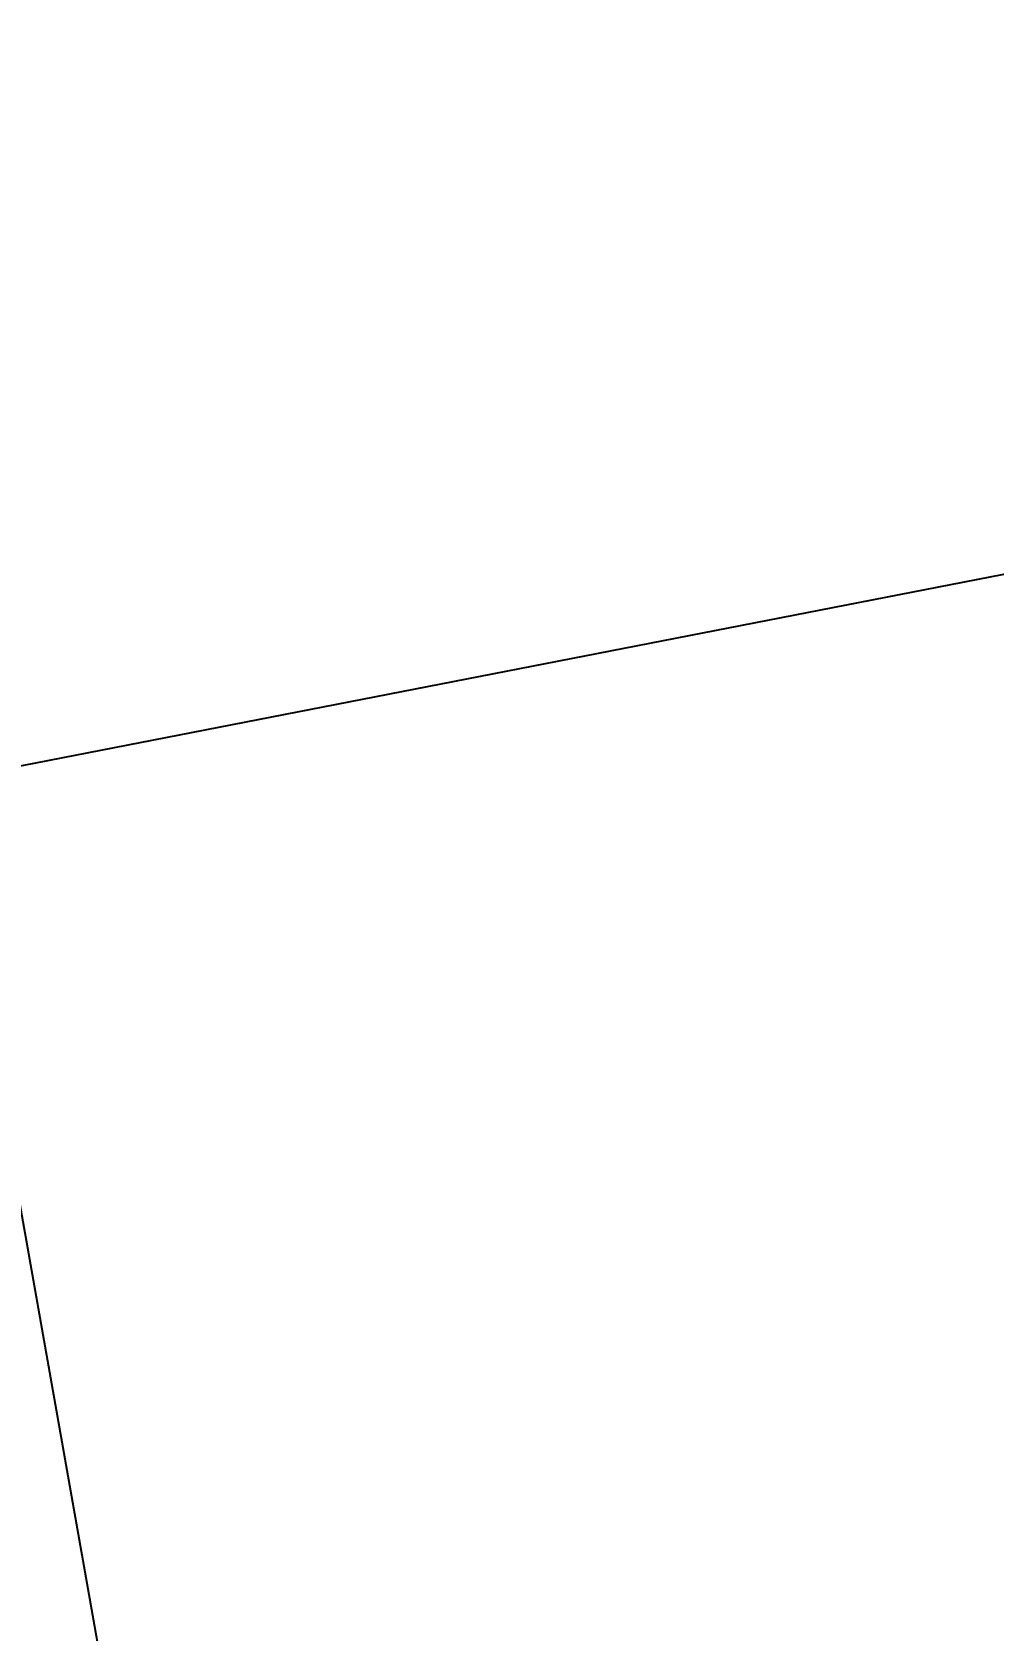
# Model space of a CAD drawing. Header units: millimetres. Extents: x -65527 to 8894748, y -37603 to 223697.
# Drawn here: x -31353.4 to -31339.54, y 101068.31 to 101091.38 of the extents above; entities that cross this region are included whole.
import ezdxf
from ezdxf import colors
from ezdxf.entities.mleader import LeaderData, LeaderLine
from ezdxf.math import Vec2, Vec3

# ---------------------------------------------------------------- set-up
doc = ezdxf.new("R2010")
doc.units = ezdxf.units.MM
doc.header["$LTSCALE"] = 10
doc.layers.add('Архитектура', color=251, linetype='Continuous')
doc.styles.add('ISOCPEUR', font='isocpeur.ttf', dxfattribs={"width": 0.7})

# ---------------------------------------------------------------- blocks, each defined once
blk = doc.blocks.new('_DOTSMALL')
at = {"color": 0, "linetype": 'ByBlock', "const_width": 0.5}
blk.add_lwpolyline([(-0.0625, 0, 1), (0.0625, 0, 1)], format="xyb", close=True, dxfattribs=at)

msp = doc.modelspace()

# ---------------------------------------------------------------- linework, layer by layer
at = {"layer": 'Архитектура', "lineweight": 25, "transparency": 33554684}
msp.add_line((-29312.754, 101478.87), (-31367.468, 101078.07), dxfattribs=at)
msp.add_line((-29312.754, 101478.87), (-31367.468, 101078.07), dxfattribs=at)
msp.add_line((-29312.754, 101478.87), (-31367.468, 101078.07), dxfattribs=at)
msp.add_line((-29312.754, 101478.87), (-31367.468, 101078.07), dxfattribs=at)
msp.add_line((-29312.754, 101478.87), (-31367.468, 101078.07), dxfattribs=at)
msp.add_line((-29312.754, 101478.87), (-31367.468, 101078.07), dxfattribs=at)
msp.add_line((-29312.754, 101478.87), (-31367.468, 101078.07), dxfattribs=at)
msp.add_line((-29312.754, 101478.87), (-31367.468, 101078.07), dxfattribs=at)
msp.add_line((-29312.754, 101478.87), (-31367.468, 101078.07), dxfattribs=at)
msp.add_line((-29312.754, 101478.87), (-31367.468, 101078.07), dxfattribs=at)
msp.add_line((-29312.754, 101478.87), (-31367.468, 101078.07), dxfattribs=at)
msp.add_line((-29312.754, 101478.87), (-31367.468, 101078.07), dxfattribs=at)
msp.add_line((-29312.754, 101478.87), (-31367.468, 101078.07), dxfattribs=at)
msp.add_line((-29312.754, 101478.87), (-31367.468, 101078.07), dxfattribs=at)
msp.add_line((-29312.754, 101478.87), (-31367.468, 101078.07), dxfattribs=at)
msp.add_line((-29312.754, 101478.87), (-31367.468, 101078.07), dxfattribs=at)
msp.add_line((-29312.754, 101478.87), (-31367.468, 101078.07), dxfattribs=at)
msp.add_line((-29312.754, 101478.87), (-31367.468, 101078.07), dxfattribs=at)
msp.add_line((-29312.754, 101478.87), (-31367.468, 101078.07), dxfattribs=at)
msp.add_line((-29312.754, 101478.87), (-31367.468, 101078.07), dxfattribs=at)
msp.add_line((-29312.754, 101478.87), (-31367.468, 101078.07), dxfattribs=at)
msp.add_line((-29312.754, 101478.87), (-31367.468, 101078.07), dxfattribs=at)
msp.add_line((-29312.754, 101478.87), (-31367.468, 101078.07), dxfattribs=at)
msp.add_line((-29312.754, 101478.87), (-31367.468, 101078.07), dxfattribs=at)
msp.add_line((-29312.754, 101478.87), (-31367.468, 101078.07), dxfattribs=at)
msp.add_line((-29312.754, 101478.87), (-31367.468, 101078.07), dxfattribs=at)
msp.add_line((-29312.754, 101478.87), (-31367.468, 101078.07), dxfattribs=at)
msp.add_line((-29312.754, 101478.87), (-31367.468, 101078.07), dxfattribs=at)
msp.add_line((-29312.754, 101478.87), (-31367.468, 101078.07), dxfattribs=at)
msp.add_line((-29312.754, 101478.87), (-31367.468, 101078.07), dxfattribs=at)
msp.add_line((-29312.754, 101478.87), (-31367.468, 101078.07), dxfattribs=at)
msp.add_line((-29312.754, 101478.87), (-31367.468, 101078.07), dxfattribs=at)
msp.add_line((-29312.754, 101478.87), (-31367.468, 101078.07), dxfattribs=at)
msp.add_line((-29312.754, 101478.87), (-31367.468, 101078.07), dxfattribs=at)
msp.add_line((-29312.754, 101478.87), (-31367.468, 101078.07), dxfattribs=at)
msp.add_line((-29312.754, 101478.87), (-31367.468, 101078.07), dxfattribs=at)
msp.add_line((-29312.754, 101478.87), (-31367.468, 101078.07), dxfattribs=at)
msp.add_line((-29312.754, 101478.87), (-31367.468, 101078.07), dxfattribs=at)
msp.add_line((-29312.754, 101478.87), (-31367.468, 101078.07), dxfattribs=at)
msp.add_line((-29312.754, 101478.87), (-31367.468, 101078.07), dxfattribs=at)
msp.add_line((-29312.754, 101478.87), (-31367.468, 101078.07), dxfattribs=at)
msp.add_line((-29312.754, 101478.87), (-31367.468, 101078.07), dxfattribs=at)
msp.add_line((-29312.754, 101478.87), (-31367.468, 101078.07), dxfattribs=at)
msp.add_line((-29312.754, 101478.87), (-31367.468, 101078.07), dxfattribs=at)
msp.add_line((-29312.754, 101478.87), (-31367.468, 101078.07), dxfattribs=at)
msp.add_line((-29312.754, 101478.87), (-31367.468, 101078.07), dxfattribs=at)
msp.add_line((-29312.754, 101478.87), (-31367.468, 101078.07), dxfattribs=at)
msp.add_line((-29312.754, 101478.87), (-31367.468, 101078.07), dxfattribs=at)
msp.add_line((-29312.754, 101478.87), (-31367.468, 101078.07), dxfattribs=at)
msp.add_line((-29312.754, 101478.87), (-31367.468, 101078.07), dxfattribs=at)
msp.add_line((-29312.754, 101478.87), (-31367.468, 101078.07), dxfattribs=at)
msp.add_line((-29312.754, 101478.87), (-31367.468, 101078.07), dxfattribs=at)
msp.add_line((-29312.754, 101478.87), (-31367.468, 101078.07), dxfattribs=at)
msp.add_line((-29312.754, 101478.87), (-31367.468, 101078.07), dxfattribs=at)
msp.add_line((-29312.754, 101478.87), (-31367.468, 101078.07), dxfattribs=at)
msp.add_line((-29312.754, 101478.87), (-31367.468, 101078.07), dxfattribs=at)
msp.add_line((-29312.754, 101478.87), (-31367.468, 101078.07), dxfattribs=at)
msp.add_line((-29312.754, 101478.87), (-31367.468, 101078.07), dxfattribs=at)
msp.add_line((-29312.754, 101478.87), (-31367.468, 101078.07), dxfattribs=at)
msp.add_line((-29312.754, 101478.87), (-31367.468, 101078.07), dxfattribs=at)
msp.add_line((-29312.754, 101478.87), (-31367.468, 101078.07), dxfattribs=at)
msp.add_line((-29312.754, 101478.87), (-31367.468, 101078.07), dxfattribs=at)
msp.add_line((-29312.754, 101478.87), (-31367.468, 101078.07), dxfattribs=at)
msp.add_line((-29312.754, 101478.87), (-31367.468, 101078.07), dxfattribs=at)
msp.add_line((-29312.754, 101478.87), (-31367.468, 101078.07), dxfattribs=at)
msp.add_line((-29312.754, 101478.87), (-31367.468, 101078.07), dxfattribs=at)
msp.add_line((-29312.754, 101478.87), (-31367.468, 101078.07), dxfattribs=at)
msp.add_line((-29312.754, 101478.87), (-31367.468, 101078.07), dxfattribs=at)
msp.add_line((-29312.754, 101478.87), (-31367.468, 101078.07), dxfattribs=at)
msp.add_line((-29312.754, 101478.87), (-31367.468, 101078.07), dxfattribs=at)
msp.add_line((-29312.754, 101478.87), (-31367.468, 101078.07), dxfattribs=at)
msp.add_line((-29312.754, 101478.87), (-31367.468, 101078.07), dxfattribs=at)
msp.add_line((-29312.754, 101478.87), (-31367.468, 101078.07), dxfattribs=at)
msp.add_line((-29312.754, 101478.87), (-31367.468, 101078.07), dxfattribs=at)
msp.add_line((-29312.754, 101478.87), (-31367.468, 101078.07), dxfattribs=at)
msp.add_line((-29312.754, 101478.87), (-31367.468, 101078.07), dxfattribs=at)
msp.add_line((-29312.754, 101478.87), (-31367.468, 101078.07), dxfattribs=at)
msp.add_line((-29312.754, 101478.87), (-31367.468, 101078.07), dxfattribs=at)
msp.add_line((-29312.754, 101478.87), (-31367.468, 101078.07), dxfattribs=at)
msp.add_line((-29312.754, 101478.87), (-31367.468, 101078.07), dxfattribs=at)
msp.add_line((-29312.754, 101478.87), (-31367.468, 101078.07), dxfattribs=at)
msp.add_line((-29312.754, 101478.87), (-31367.468, 101078.07), dxfattribs=at)
msp.add_line((-29312.754, 101478.87), (-31367.468, 101078.07), dxfattribs=at)
msp.add_line((-29312.754, 101478.87), (-31367.468, 101078.07), dxfattribs=at)
msp.add_line((-29312.754, 101478.87), (-31367.468, 101078.07), dxfattribs=at)
msp.add_line((-29312.754, 101478.87), (-31367.468, 101078.07), dxfattribs=at)
msp.add_line((-29312.754, 101478.87), (-31367.468, 101078.07), dxfattribs=at)
msp.add_line((-29312.754, 101478.87), (-31367.468, 101078.07), dxfattribs=at)
msp.add_line((-29312.754, 101478.87), (-31367.468, 101078.07), dxfattribs=at)
msp.add_line((-29312.754, 101478.87), (-31367.468, 101078.07), dxfattribs=at)
msp.add_line((-29312.754, 101478.87), (-31367.468, 101078.07), dxfattribs=at)
msp.add_line((-29312.754, 101478.87), (-31367.468, 101078.07), dxfattribs=at)
msp.add_line((-29312.754, 101478.87), (-31367.468, 101078.07), dxfattribs=at)
msp.add_line((-29312.754, 101478.87), (-31367.468, 101078.07), dxfattribs=at)
msp.add_line((-29312.754, 101478.87), (-31367.468, 101078.07), dxfattribs=at)
msp.add_line((-29312.754, 101478.87), (-31367.468, 101078.07), dxfattribs=at)
msp.add_line((-29312.754, 101478.87), (-31367.468, 101078.07), dxfattribs=at)
msp.add_line((-29312.754, 101478.87), (-31367.468, 101078.07), dxfattribs=at)
msp.add_line((-29312.754, 101478.87), (-31367.468, 101078.07), dxfattribs=at)
msp.add_line((-29312.754, 101478.87), (-31367.468, 101078.07), dxfattribs=at)
msp.add_line((-29312.754, 101478.87), (-31367.468, 101078.07), dxfattribs=at)
msp.add_line((-29312.754, 101478.87), (-31367.468, 101078.07), dxfattribs=at)
msp.add_line((-29312.754, 101478.87), (-31367.468, 101078.07), dxfattribs=at)
msp.add_line((-29312.754, 101478.87), (-31367.468, 101078.07), dxfattribs=at)
msp.add_line((-29312.754, 101478.87), (-31367.468, 101078.07), dxfattribs=at)
msp.add_line((-29312.754, 101478.87), (-31367.468, 101078.07), dxfattribs=at)
msp.add_line((-29312.754, 101478.87), (-31367.468, 101078.07), dxfattribs=at)
msp.add_line((-29312.754, 101478.87), (-31367.468, 101078.07), dxfattribs=at)
msp.add_line((-29312.754, 101478.87), (-31367.468, 101078.07), dxfattribs=at)
msp.add_line((-29312.754, 101478.87), (-31367.468, 101078.07), dxfattribs=at)
msp.add_line((-29312.754, 101478.87), (-31367.468, 101078.07), dxfattribs=at)
msp.add_line((-29312.754, 101478.87), (-31367.468, 101078.07), dxfattribs=at)
msp.add_line((-29312.754, 101478.87), (-31367.468, 101078.07), dxfattribs=at)
msp.add_line((-29312.754, 101478.87), (-31367.468, 101078.07), dxfattribs=at)
msp.add_line((-29312.754, 101478.87), (-31367.468, 101078.07), dxfattribs=at)
msp.add_line((-29312.754, 101478.87), (-31367.468, 101078.07), dxfattribs=at)
msp.add_line((-29312.754, 101478.87), (-31367.468, 101078.07), dxfattribs=at)
msp.add_line((-29312.754, 101478.87), (-31367.468, 101078.07), dxfattribs=at)
msp.add_line((-29312.754, 101478.87), (-31367.468, 101078.07), dxfattribs=at)
msp.add_line((-29312.754, 101478.87), (-31367.468, 101078.07), dxfattribs=at)
msp.add_line((-29312.754, 101478.87), (-31367.468, 101078.07), dxfattribs=at)
msp.add_line((-29312.754, 101478.87), (-31367.468, 101078.07), dxfattribs=at)
msp.add_line((-29312.754, 101478.87), (-31367.468, 101078.07), dxfattribs=at)
msp.add_line((-29312.754, 101478.87), (-31367.468, 101078.07), dxfattribs=at)
msp.add_line((-29312.754, 101478.87), (-31367.468, 101078.07), dxfattribs=at)
msp.add_line((-29312.754, 101478.87), (-31367.468, 101078.07), dxfattribs=at)
msp.add_line((-29312.754, 101478.87), (-31367.468, 101078.07), dxfattribs=at)
msp.add_line((-29312.754, 101478.87), (-31367.468, 101078.07), dxfattribs=at)
msp.add_line((-29312.754, 101478.87), (-31367.468, 101078.07), dxfattribs=at)
msp.add_line((-29312.754, 101478.87), (-31367.468, 101078.07), dxfattribs=at)
msp.add_line((-29312.754, 101478.87), (-31367.468, 101078.07), dxfattribs=at)
msp.add_line((-29312.754, 101478.87), (-31367.468, 101078.07), dxfattribs=at)
msp.add_line((-29312.754, 101478.87), (-31367.468, 101078.07), dxfattribs=at)
msp.add_line((-29312.754, 101478.87), (-31367.468, 101078.07), dxfattribs=at)
msp.add_line((-29312.754, 101478.87), (-31367.468, 101078.07), dxfattribs=at)
msp.add_line((-29312.754, 101478.87), (-31367.468, 101078.07), dxfattribs=at)
msp.add_line((-29312.754, 101478.87), (-31367.468, 101078.07), dxfattribs=at)
msp.add_line((-29312.754, 101478.87), (-31367.468, 101078.07), dxfattribs=at)
msp.add_line((-29312.754, 101478.87), (-31367.468, 101078.07), dxfattribs=at)
msp.add_line((-29312.754, 101478.87), (-31367.468, 101078.07), dxfattribs=at)
msp.add_line((-29312.754, 101478.87), (-31367.468, 101078.07), dxfattribs=at)
msp.add_line((-29312.754, 101478.87), (-31367.468, 101078.07), dxfattribs=at)
msp.add_line((-29312.754, 101478.87), (-31367.468, 101078.07), dxfattribs=at)
msp.add_line((-29312.754, 101478.87), (-31367.468, 101078.07), dxfattribs=at)
msp.add_line((-29312.754, 101478.87), (-31367.468, 101078.07), dxfattribs=at)
msp.add_line((-29312.754, 101478.87), (-31367.468, 101078.07), dxfattribs=at)
msp.add_line((-29312.754, 101478.87), (-31367.468, 101078.07), dxfattribs=at)
msp.add_line((-29312.754, 101478.87), (-31367.468, 101078.07), dxfattribs=at)
msp.add_line((-29312.754, 101478.87), (-31367.468, 101078.07), dxfattribs=at)
msp.add_line((-29312.754, 101478.87), (-31367.468, 101078.07), dxfattribs=at)
msp.add_line((-29312.754, 101478.87), (-31367.468, 101078.07), dxfattribs=at)
msp.add_line((-29312.754, 101478.87), (-31367.468, 101078.07), dxfattribs=at)
msp.add_line((-29312.754, 101478.87), (-31367.468, 101078.07), dxfattribs=at)
msp.add_line((-29312.754, 101478.87), (-31367.468, 101078.07), dxfattribs=at)
msp.add_line((-29312.754, 101478.87), (-31367.468, 101078.07), dxfattribs=at)
msp.add_line((-29312.754, 101478.87), (-31367.468, 101078.07), dxfattribs=at)
msp.add_line((-29312.754, 101478.87), (-31367.468, 101078.07), dxfattribs=at)
msp.add_line((-29312.754, 101478.87), (-31367.468, 101078.07), dxfattribs=at)
msp.add_line((-29312.754, 101478.87), (-31367.468, 101078.07), dxfattribs=at)
msp.add_line((-29312.754, 101478.87), (-31367.468, 101078.07), dxfattribs=at)
msp.add_line((-29312.754, 101478.87), (-31367.468, 101078.07), dxfattribs=at)
msp.add_line((-29312.754, 101478.87), (-31367.468, 101078.07), dxfattribs=at)
msp.add_line((-29312.754, 101478.87), (-31367.468, 101078.07), dxfattribs=at)
msp.add_line((-29312.754, 101478.87), (-31367.468, 101078.07), dxfattribs=at)
msp.add_line((-29312.754, 101478.87), (-31367.468, 101078.07), dxfattribs=at)
msp.add_line((-29312.754, 101478.87), (-31367.468, 101078.07), dxfattribs=at)
msp.add_line((-29312.754, 101478.87), (-31367.468, 101078.07), dxfattribs=at)
msp.add_line((-29312.754, 101478.87), (-31367.468, 101078.07), dxfattribs=at)
msp.add_line((-29312.754, 101478.87), (-31367.468, 101078.07), dxfattribs=at)
msp.add_line((-29312.754, 101478.87), (-31367.468, 101078.07), dxfattribs=at)
msp.add_line((-29312.754, 101478.87), (-31367.468, 101078.07), dxfattribs=at)
msp.add_lwpolyline([(-31351.601, 101063.3), (-31353.963, 101076.625), (-31354.726, 101076.738), (-31355.854, 101073.318), (-31355.585, 101072.499), (-31354.291, 101071.49), (-31353.334, 101066.088)], dxfattribs=at)
msp.add_lwpolyline([(-31351.601, 101063.3), (-31353.963, 101076.625), (-31354.726, 101076.738), (-31355.854, 101073.318), (-31355.585, 101072.499), (-31354.291, 101071.49), (-31353.334, 101066.088)], dxfattribs=at)
msp.add_lwpolyline([(-31351.601, 101063.3), (-31353.963, 101076.625), (-31354.726, 101076.738), (-31355.854, 101073.318), (-31355.585, 101072.499), (-31354.291, 101071.49), (-31353.334, 101066.088)], dxfattribs=at)
msp.add_lwpolyline([(-31351.601, 101063.3), (-31353.963, 101076.625), (-31354.726, 101076.738), (-31355.854, 101073.318), (-31355.585, 101072.499), (-31354.291, 101071.49), (-31353.334, 101066.088)], dxfattribs=at)
msp.add_lwpolyline([(-31351.601, 101063.3), (-31353.963, 101076.625), (-31354.726, 101076.738), (-31355.854, 101073.318), (-31355.585, 101072.499), (-31354.291, 101071.49), (-31353.334, 101066.088)], dxfattribs=at)
msp.add_lwpolyline([(-31351.601, 101063.3), (-31353.963, 101076.625), (-31354.726, 101076.738), (-31355.854, 101073.318), (-31355.585, 101072.499), (-31354.291, 101071.49), (-31353.334, 101066.088)], dxfattribs=at)
msp.add_lwpolyline([(-31351.601, 101063.3), (-31353.963, 101076.625), (-31354.726, 101076.738), (-31355.854, 101073.318), (-31355.585, 101072.499), (-31354.291, 101071.49), (-31353.334, 101066.088)], dxfattribs=at)
msp.add_lwpolyline([(-31351.601, 101063.3), (-31353.963, 101076.625), (-31354.726, 101076.738), (-31355.854, 101073.318), (-31355.585, 101072.499), (-31354.291, 101071.49), (-31353.334, 101066.088)], dxfattribs=at)
msp.add_lwpolyline([(-31351.601, 101063.3), (-31353.963, 101076.625), (-31354.726, 101076.738), (-31355.854, 101073.318), (-31355.585, 101072.499), (-31354.291, 101071.49), (-31353.334, 101066.088)], dxfattribs=at)
msp.add_lwpolyline([(-31351.601, 101063.3), (-31353.963, 101076.625), (-31354.726, 101076.738), (-31355.854, 101073.318), (-31355.585, 101072.499), (-31354.291, 101071.49), (-31353.334, 101066.088)], dxfattribs=at)
msp.add_lwpolyline([(-31351.601, 101063.3), (-31353.963, 101076.625), (-31354.726, 101076.738), (-31355.854, 101073.318), (-31355.585, 101072.499), (-31354.291, 101071.49), (-31353.334, 101066.088)], dxfattribs=at)
msp.add_lwpolyline([(-31351.601, 101063.3), (-31353.963, 101076.625), (-31354.726, 101076.738), (-31355.854, 101073.318), (-31355.585, 101072.499), (-31354.291, 101071.49), (-31353.334, 101066.088)], dxfattribs=at)
msp.add_lwpolyline([(-31351.601, 101063.3), (-31353.963, 101076.625), (-31354.726, 101076.738), (-31355.854, 101073.318), (-31355.585, 101072.499), (-31354.291, 101071.49), (-31353.334, 101066.088)], dxfattribs=at)
msp.add_lwpolyline([(-31351.601, 101063.3), (-31353.963, 101076.625), (-31354.726, 101076.738), (-31355.854, 101073.318), (-31355.585, 101072.499), (-31354.291, 101071.49), (-31353.334, 101066.088)], dxfattribs=at)
msp.add_lwpolyline([(-31351.601, 101063.3), (-31353.963, 101076.625), (-31354.726, 101076.738), (-31355.854, 101073.318), (-31355.585, 101072.499), (-31354.291, 101071.49), (-31353.334, 101066.088)], dxfattribs=at)
msp.add_lwpolyline([(-31351.601, 101063.3), (-31353.963, 101076.625), (-31354.726, 101076.738), (-31355.854, 101073.318), (-31355.585, 101072.499), (-31354.291, 101071.49), (-31353.334, 101066.088)], dxfattribs=at)
msp.add_lwpolyline([(-31351.601, 101063.3), (-31353.963, 101076.625), (-31354.726, 101076.738), (-31355.854, 101073.318), (-31355.585, 101072.499), (-31354.291, 101071.49), (-31353.334, 101066.088)], dxfattribs=at)
msp.add_lwpolyline([(-31351.601, 101063.3), (-31353.963, 101076.625), (-31354.726, 101076.738), (-31355.854, 101073.318), (-31355.585, 101072.499), (-31354.291, 101071.49), (-31353.334, 101066.088)], dxfattribs=at)
msp.add_lwpolyline([(-31351.601, 101063.3), (-31353.963, 101076.625), (-31354.726, 101076.738), (-31355.854, 101073.318), (-31355.585, 101072.499), (-31354.291, 101071.49), (-31353.334, 101066.088)], dxfattribs=at)
msp.add_lwpolyline([(-31351.601, 101063.3), (-31353.963, 101076.625), (-31354.726, 101076.738), (-31355.854, 101073.318), (-31355.585, 101072.499), (-31354.291, 101071.49), (-31353.334, 101066.088)], dxfattribs=at)
msp.add_lwpolyline([(-31351.601, 101063.3), (-31353.963, 101076.625), (-31354.726, 101076.738), (-31355.854, 101073.318), (-31355.585, 101072.499), (-31354.291, 101071.49), (-31353.334, 101066.088)], dxfattribs=at)
msp.add_lwpolyline([(-31351.601, 101063.3), (-31353.963, 101076.625), (-31354.726, 101076.738), (-31355.854, 101073.318), (-31355.585, 101072.499), (-31354.291, 101071.49), (-31353.334, 101066.088)], dxfattribs=at)
msp.add_lwpolyline([(-31351.601, 101063.3), (-31353.963, 101076.625), (-31354.726, 101076.738), (-31355.854, 101073.318), (-31355.585, 101072.499), (-31354.291, 101071.49), (-31353.334, 101066.088)], dxfattribs=at)
msp.add_lwpolyline([(-31351.601, 101063.3), (-31353.963, 101076.625), (-31354.726, 101076.738), (-31355.854, 101073.318), (-31355.585, 101072.499), (-31354.291, 101071.49), (-31353.334, 101066.088)], dxfattribs=at)
msp.add_lwpolyline([(-31351.601, 101063.3), (-31353.963, 101076.625), (-31354.726, 101076.738), (-31355.854, 101073.318), (-31355.585, 101072.499), (-31354.291, 101071.49), (-31353.334, 101066.088)], dxfattribs=at)
msp.add_lwpolyline([(-31351.601, 101063.3), (-31353.963, 101076.625), (-31354.726, 101076.738), (-31355.854, 101073.318), (-31355.585, 101072.499), (-31354.291, 101071.49), (-31353.334, 101066.088)], dxfattribs=at)
msp.add_lwpolyline([(-31351.601, 101063.3), (-31353.963, 101076.625), (-31354.726, 101076.738), (-31355.854, 101073.318), (-31355.585, 101072.499), (-31354.291, 101071.49), (-31353.334, 101066.088)], dxfattribs=at)
msp.add_lwpolyline([(-31351.601, 101063.3), (-31353.963, 101076.625), (-31354.726, 101076.738), (-31355.854, 101073.318), (-31355.585, 101072.499), (-31354.291, 101071.49), (-31353.334, 101066.088)], dxfattribs=at)
msp.add_lwpolyline([(-31351.601, 101063.3), (-31353.963, 101076.625), (-31354.726, 101076.738), (-31355.854, 101073.318), (-31355.585, 101072.499), (-31354.291, 101071.49), (-31353.334, 101066.088)], dxfattribs=at)
msp.add_lwpolyline([(-31351.601, 101063.3), (-31353.963, 101076.625), (-31354.726, 101076.738), (-31355.854, 101073.318), (-31355.585, 101072.499), (-31354.291, 101071.49), (-31353.334, 101066.088)], dxfattribs=at)
msp.add_lwpolyline([(-31351.601, 101063.3), (-31353.963, 101076.625), (-31354.726, 101076.738), (-31355.854, 101073.318), (-31355.585, 101072.499), (-31354.291, 101071.49), (-31353.334, 101066.088)], dxfattribs=at)
msp.add_lwpolyline([(-31351.601, 101063.3), (-31353.963, 101076.625), (-31354.726, 101076.738), (-31355.854, 101073.318), (-31355.585, 101072.499), (-31354.291, 101071.49), (-31353.334, 101066.088)], dxfattribs=at)
msp.add_lwpolyline([(-31351.601, 101063.3), (-31353.963, 101076.625), (-31354.726, 101076.738), (-31355.854, 101073.318), (-31355.585, 101072.499), (-31354.291, 101071.49), (-31353.334, 101066.088)], dxfattribs=at)
msp.add_lwpolyline([(-31351.601, 101063.3), (-31353.963, 101076.625), (-31354.726, 101076.738), (-31355.854, 101073.318), (-31355.585, 101072.499), (-31354.291, 101071.49), (-31353.334, 101066.088)], dxfattribs=at)
msp.add_lwpolyline([(-31351.601, 101063.3), (-31353.963, 101076.625), (-31354.726, 101076.738), (-31355.854, 101073.318), (-31355.585, 101072.499), (-31354.291, 101071.49), (-31353.334, 101066.088)], dxfattribs=at)
msp.add_lwpolyline([(-31351.601, 101063.3), (-31353.963, 101076.625), (-31354.726, 101076.738), (-31355.854, 101073.318), (-31355.585, 101072.499), (-31354.291, 101071.49), (-31353.334, 101066.088)], dxfattribs=at)
msp.add_lwpolyline([(-31351.601, 101063.3), (-31353.963, 101076.625), (-31354.726, 101076.738), (-31355.854, 101073.318), (-31355.585, 101072.499), (-31354.291, 101071.49), (-31353.334, 101066.088)], dxfattribs=at)
msp.add_lwpolyline([(-31351.601, 101063.3), (-31353.963, 101076.625), (-31354.726, 101076.738), (-31355.854, 101073.318), (-31355.585, 101072.499), (-31354.291, 101071.49), (-31353.334, 101066.088)], dxfattribs=at)
msp.add_lwpolyline([(-31351.601, 101063.3), (-31353.963, 101076.625), (-31354.726, 101076.738), (-31355.854, 101073.318), (-31355.585, 101072.499), (-31354.291, 101071.49), (-31353.334, 101066.088)], dxfattribs=at)
msp.add_lwpolyline([(-31351.601, 101063.3), (-31353.963, 101076.625), (-31354.726, 101076.738), (-31355.854, 101073.318), (-31355.585, 101072.499), (-31354.291, 101071.49), (-31353.334, 101066.088)], dxfattribs=at)
msp.add_lwpolyline([(-31351.601, 101063.3), (-31353.963, 101076.625), (-31354.726, 101076.738), (-31355.854, 101073.318), (-31355.585, 101072.499), (-31354.291, 101071.49), (-31353.334, 101066.088)], dxfattribs=at)
msp.add_lwpolyline([(-31351.601, 101063.3), (-31353.963, 101076.625), (-31354.726, 101076.738), (-31355.854, 101073.318), (-31355.585, 101072.499), (-31354.291, 101071.49), (-31353.334, 101066.088)], dxfattribs=at)
msp.add_lwpolyline([(-31351.601, 101063.3), (-31353.963, 101076.625), (-31354.726, 101076.738), (-31355.854, 101073.318), (-31355.585, 101072.499), (-31354.291, 101071.49), (-31353.334, 101066.088)], dxfattribs=at)
msp.add_lwpolyline([(-31351.601, 101063.3), (-31353.963, 101076.625), (-31354.726, 101076.738), (-31355.854, 101073.318), (-31355.585, 101072.499), (-31354.291, 101071.49), (-31353.334, 101066.088)], dxfattribs=at)
msp.add_lwpolyline([(-31351.601, 101063.3), (-31353.963, 101076.625), (-31354.726, 101076.738), (-31355.854, 101073.318), (-31355.585, 101072.499), (-31354.291, 101071.49), (-31353.334, 101066.088)], dxfattribs=at)
msp.add_lwpolyline([(-31351.601, 101063.3), (-31353.963, 101076.625), (-31354.726, 101076.738), (-31355.854, 101073.318), (-31355.585, 101072.499), (-31354.291, 101071.49), (-31353.334, 101066.088)], dxfattribs=at)
msp.add_lwpolyline([(-31351.601, 101063.3), (-31353.963, 101076.625), (-31354.726, 101076.738), (-31355.854, 101073.318), (-31355.585, 101072.499), (-31354.291, 101071.49), (-31353.334, 101066.088)], dxfattribs=at)
msp.add_lwpolyline([(-31351.601, 101063.3), (-31353.963, 101076.625), (-31354.726, 101076.738), (-31355.854, 101073.318), (-31355.585, 101072.499), (-31354.291, 101071.49), (-31353.334, 101066.088)], dxfattribs=at)
msp.add_lwpolyline([(-31351.601, 101063.3), (-31353.963, 101076.625), (-31354.726, 101076.738), (-31355.854, 101073.318), (-31355.585, 101072.499), (-31354.291, 101071.49), (-31353.334, 101066.088)], dxfattribs=at)
msp.add_lwpolyline([(-31351.601, 101063.3), (-31353.963, 101076.625), (-31354.726, 101076.738), (-31355.854, 101073.318), (-31355.585, 101072.499), (-31354.291, 101071.49), (-31353.334, 101066.088)], dxfattribs=at)
msp.add_lwpolyline([(-31351.601, 101063.3), (-31353.963, 101076.625), (-31354.726, 101076.738), (-31355.854, 101073.318), (-31355.585, 101072.499), (-31354.291, 101071.49), (-31353.334, 101066.088)], dxfattribs=at)
msp.add_lwpolyline([(-31351.601, 101063.3), (-31353.963, 101076.625), (-31354.726, 101076.738), (-31355.854, 101073.318), (-31355.585, 101072.499), (-31354.291, 101071.49), (-31353.334, 101066.088)], dxfattribs=at)
msp.add_lwpolyline([(-31351.601, 101063.3), (-31353.963, 101076.625), (-31354.726, 101076.738), (-31355.854, 101073.318), (-31355.585, 101072.499), (-31354.291, 101071.49), (-31353.334, 101066.088)], dxfattribs=at)
msp.add_lwpolyline([(-31351.601, 101063.3), (-31353.963, 101076.625), (-31354.726, 101076.738), (-31355.854, 101073.318), (-31355.585, 101072.499), (-31354.291, 101071.49), (-31353.334, 101066.088)], dxfattribs=at)
msp.add_lwpolyline([(-31351.601, 101063.3), (-31353.963, 101076.625), (-31354.726, 101076.738), (-31355.854, 101073.318), (-31355.585, 101072.499), (-31354.291, 101071.49), (-31353.334, 101066.088)], dxfattribs=at)
msp.add_lwpolyline([(-31351.601, 101063.3), (-31353.963, 101076.625), (-31354.726, 101076.738), (-31355.854, 101073.318), (-31355.585, 101072.499), (-31354.291, 101071.49), (-31353.334, 101066.088)], dxfattribs=at)
msp.add_lwpolyline([(-31351.601, 101063.3), (-31353.963, 101076.625), (-31354.726, 101076.738), (-31355.854, 101073.318), (-31355.585, 101072.499), (-31354.291, 101071.49), (-31353.334, 101066.088)], dxfattribs=at)
msp.add_lwpolyline([(-31351.601, 101063.3), (-31353.963, 101076.625), (-31354.726, 101076.738), (-31355.854, 101073.318), (-31355.585, 101072.499), (-31354.291, 101071.49), (-31353.334, 101066.088)], dxfattribs=at)
msp.add_lwpolyline([(-31351.601, 101063.3), (-31353.963, 101076.625), (-31354.726, 101076.738), (-31355.854, 101073.318), (-31355.585, 101072.499), (-31354.291, 101071.49), (-31353.334, 101066.088)], dxfattribs=at)
msp.add_lwpolyline([(-31351.601, 101063.3), (-31353.963, 101076.625), (-31354.726, 101076.738), (-31355.854, 101073.318), (-31355.585, 101072.499), (-31354.291, 101071.49), (-31353.334, 101066.088)], dxfattribs=at)
msp.add_lwpolyline([(-31351.601, 101063.3), (-31353.963, 101076.625), (-31354.726, 101076.738), (-31355.854, 101073.318), (-31355.585, 101072.499), (-31354.291, 101071.49), (-31353.334, 101066.088)], dxfattribs=at)
msp.add_lwpolyline([(-31351.601, 101063.3), (-31353.963, 101076.625), (-31354.726, 101076.738), (-31355.854, 101073.318), (-31355.585, 101072.499), (-31354.291, 101071.49), (-31353.334, 101066.088)], dxfattribs=at)
msp.add_lwpolyline([(-31351.601, 101063.3), (-31353.963, 101076.625), (-31354.726, 101076.738), (-31355.854, 101073.318), (-31355.585, 101072.499), (-31354.291, 101071.49), (-31353.334, 101066.088)], dxfattribs=at)
msp.add_lwpolyline([(-31351.601, 101063.3), (-31353.963, 101076.625), (-31354.726, 101076.738), (-31355.854, 101073.318), (-31355.585, 101072.499), (-31354.291, 101071.49), (-31353.334, 101066.088)], dxfattribs=at)
msp.add_lwpolyline([(-31351.601, 101063.3), (-31353.963, 101076.625), (-31354.726, 101076.738), (-31355.854, 101073.318), (-31355.585, 101072.499), (-31354.291, 101071.49), (-31353.334, 101066.088)], dxfattribs=at)
msp.add_lwpolyline([(-31351.601, 101063.3), (-31353.963, 101076.625), (-31354.726, 101076.738), (-31355.854, 101073.318), (-31355.585, 101072.499), (-31354.291, 101071.49), (-31353.334, 101066.088)], dxfattribs=at)
msp.add_lwpolyline([(-31351.601, 101063.3), (-31353.963, 101076.625), (-31354.726, 101076.738), (-31355.854, 101073.318), (-31355.585, 101072.499), (-31354.291, 101071.49), (-31353.334, 101066.088)], dxfattribs=at)
msp.add_lwpolyline([(-31351.601, 101063.3), (-31353.963, 101076.625), (-31354.726, 101076.738), (-31355.854, 101073.318), (-31355.585, 101072.499), (-31354.291, 101071.49), (-31353.334, 101066.088)], dxfattribs=at)
msp.add_lwpolyline([(-31351.601, 101063.3), (-31353.963, 101076.625), (-31354.726, 101076.738), (-31355.854, 101073.318), (-31355.585, 101072.499), (-31354.291, 101071.49), (-31353.334, 101066.088)], dxfattribs=at)
msp.add_lwpolyline([(-31351.601, 101063.3), (-31353.963, 101076.625), (-31354.726, 101076.738), (-31355.854, 101073.318), (-31355.585, 101072.499), (-31354.291, 101071.49), (-31353.334, 101066.088)], dxfattribs=at)
msp.add_lwpolyline([(-31351.601, 101063.3), (-31353.963, 101076.625), (-31354.726, 101076.738), (-31355.854, 101073.318), (-31355.585, 101072.499), (-31354.291, 101071.49), (-31353.334, 101066.088)], dxfattribs=at)
msp.add_lwpolyline([(-31351.601, 101063.3), (-31353.963, 101076.625), (-31354.726, 101076.738), (-31355.854, 101073.318), (-31355.585, 101072.499), (-31354.291, 101071.49), (-31353.334, 101066.088)], dxfattribs=at)
msp.add_lwpolyline([(-31351.601, 101063.3), (-31353.963, 101076.625), (-31354.726, 101076.738), (-31355.854, 101073.318), (-31355.585, 101072.499), (-31354.291, 101071.49), (-31353.334, 101066.088)], dxfattribs=at)
msp.add_lwpolyline([(-31351.601, 101063.3), (-31353.963, 101076.625), (-31354.726, 101076.738), (-31355.854, 101073.318), (-31355.585, 101072.499), (-31354.291, 101071.49), (-31353.334, 101066.088)], dxfattribs=at)
msp.add_lwpolyline([(-31351.601, 101063.3), (-31353.963, 101076.625), (-31354.726, 101076.738), (-31355.854, 101073.318), (-31355.585, 101072.499), (-31354.291, 101071.49), (-31353.334, 101066.088)], dxfattribs=at)
msp.add_lwpolyline([(-31351.601, 101063.3), (-31353.963, 101076.625), (-31354.726, 101076.738), (-31355.854, 101073.318), (-31355.585, 101072.499), (-31354.291, 101071.49), (-31353.334, 101066.088)], dxfattribs=at)
msp.add_lwpolyline([(-31351.601, 101063.3), (-31353.963, 101076.625), (-31354.726, 101076.738), (-31355.854, 101073.318), (-31355.585, 101072.499), (-31354.291, 101071.49), (-31353.334, 101066.088)], dxfattribs=at)
msp.add_lwpolyline([(-31351.601, 101063.3), (-31353.963, 101076.625), (-31354.726, 101076.738), (-31355.854, 101073.318), (-31355.585, 101072.499), (-31354.291, 101071.49), (-31353.334, 101066.088)], dxfattribs=at)
msp.add_lwpolyline([(-31351.601, 101063.3), (-31353.963, 101076.625), (-31354.726, 101076.738), (-31355.854, 101073.318), (-31355.585, 101072.499), (-31354.291, 101071.49), (-31353.334, 101066.088)], dxfattribs=at)
msp.add_lwpolyline([(-31351.601, 101063.3), (-31353.963, 101076.625), (-31354.726, 101076.738), (-31355.854, 101073.318), (-31355.585, 101072.499), (-31354.291, 101071.49), (-31353.334, 101066.088)], dxfattribs=at)
msp.add_lwpolyline([(-31351.601, 101063.3), (-31353.963, 101076.625), (-31354.726, 101076.738), (-31355.854, 101073.318), (-31355.585, 101072.499), (-31354.291, 101071.49), (-31353.334, 101066.088)], dxfattribs=at)
msp.add_lwpolyline([(-31351.601, 101063.3), (-31353.963, 101076.625), (-31354.726, 101076.738), (-31355.854, 101073.318), (-31355.585, 101072.499), (-31354.291, 101071.49), (-31353.334, 101066.088)], dxfattribs=at)
msp.add_lwpolyline([(-31351.601, 101063.3), (-31353.963, 101076.625), (-31354.726, 101076.738), (-31355.854, 101073.318), (-31355.585, 101072.499), (-31354.291, 101071.49), (-31353.334, 101066.088)], dxfattribs=at)
msp.add_lwpolyline([(-31351.601, 101063.3), (-31353.963, 101076.625), (-31354.726, 101076.738), (-31355.854, 101073.318), (-31355.585, 101072.499), (-31354.291, 101071.49), (-31353.334, 101066.088)], dxfattribs=at)
msp.add_lwpolyline([(-31351.601, 101063.3), (-31353.963, 101076.625), (-31354.726, 101076.738), (-31355.854, 101073.318), (-31355.585, 101072.499), (-31354.291, 101071.49), (-31353.334, 101066.088)], dxfattribs=at)
msp.add_lwpolyline([(-31351.601, 101063.3), (-31353.963, 101076.625), (-31354.726, 101076.738), (-31355.854, 101073.318), (-31355.585, 101072.499), (-31354.291, 101071.49), (-31353.334, 101066.088)], dxfattribs=at)
msp.add_lwpolyline([(-31351.601, 101063.3), (-31353.963, 101076.625), (-31354.726, 101076.738), (-31355.854, 101073.318), (-31355.585, 101072.499), (-31354.291, 101071.49), (-31353.334, 101066.088)], dxfattribs=at)
msp.add_lwpolyline([(-31351.601, 101063.3), (-31353.963, 101076.625), (-31354.726, 101076.738), (-31355.854, 101073.318), (-31355.585, 101072.499), (-31354.291, 101071.49), (-31353.334, 101066.088)], dxfattribs=at)
msp.add_lwpolyline([(-31351.601, 101063.3), (-31353.963, 101076.625), (-31354.726, 101076.738), (-31355.854, 101073.318), (-31355.585, 101072.499), (-31354.291, 101071.49), (-31353.334, 101066.088)], dxfattribs=at)
msp.add_lwpolyline([(-31351.601, 101063.3), (-31353.963, 101076.625), (-31354.726, 101076.738), (-31355.854, 101073.318), (-31355.585, 101072.499), (-31354.291, 101071.49), (-31353.334, 101066.088)], dxfattribs=at)
msp.add_lwpolyline([(-31351.601, 101063.3), (-31353.963, 101076.625), (-31354.726, 101076.738), (-31355.854, 101073.318), (-31355.585, 101072.499), (-31354.291, 101071.49), (-31353.334, 101066.088)], dxfattribs=at)
msp.add_lwpolyline([(-31351.601, 101063.3), (-31353.963, 101076.625), (-31354.726, 101076.738), (-31355.854, 101073.318), (-31355.585, 101072.499), (-31354.291, 101071.49), (-31353.334, 101066.088)], dxfattribs=at)
msp.add_lwpolyline([(-31351.601, 101063.3), (-31353.963, 101076.625), (-31354.726, 101076.738), (-31355.854, 101073.318), (-31355.585, 101072.499), (-31354.291, 101071.49), (-31353.334, 101066.088)], dxfattribs=at)
msp.add_lwpolyline([(-31351.601, 101063.3), (-31353.963, 101076.625), (-31354.726, 101076.738), (-31355.854, 101073.318), (-31355.585, 101072.499), (-31354.291, 101071.49), (-31353.334, 101066.088)], dxfattribs=at)
msp.add_lwpolyline([(-31351.601, 101063.3), (-31353.963, 101076.625), (-31354.726, 101076.738), (-31355.854, 101073.318), (-31355.585, 101072.499), (-31354.291, 101071.49), (-31353.334, 101066.088)], dxfattribs=at)
msp.add_lwpolyline([(-31351.601, 101063.3), (-31353.963, 101076.625), (-31354.726, 101076.738), (-31355.854, 101073.318), (-31355.585, 101072.499), (-31354.291, 101071.49), (-31353.334, 101066.088)], dxfattribs=at)
msp.add_lwpolyline([(-31351.601, 101063.3), (-31353.963, 101076.625), (-31354.726, 101076.738), (-31355.854, 101073.318), (-31355.585, 101072.499), (-31354.291, 101071.49), (-31353.334, 101066.088)], dxfattribs=at)
msp.add_lwpolyline([(-31351.601, 101063.3), (-31353.963, 101076.625), (-31354.726, 101076.738), (-31355.854, 101073.318), (-31355.585, 101072.499), (-31354.291, 101071.49), (-31353.334, 101066.088)], dxfattribs=at)
msp.add_lwpolyline([(-31351.601, 101063.3), (-31353.963, 101076.625), (-31354.726, 101076.738), (-31355.854, 101073.318), (-31355.585, 101072.499), (-31354.291, 101071.49), (-31353.334, 101066.088)], dxfattribs=at)
msp.add_lwpolyline([(-31351.601, 101063.3), (-31353.963, 101076.625), (-31354.726, 101076.738), (-31355.854, 101073.318), (-31355.585, 101072.499), (-31354.291, 101071.49), (-31353.334, 101066.088)], dxfattribs=at)
msp.add_lwpolyline([(-31351.601, 101063.3), (-31353.963, 101076.625), (-31354.726, 101076.738), (-31355.854, 101073.318), (-31355.585, 101072.499), (-31354.291, 101071.49), (-31353.334, 101066.088)], dxfattribs=at)
msp.add_lwpolyline([(-31351.601, 101063.3), (-31353.963, 101076.625), (-31354.726, 101076.738), (-31355.854, 101073.318), (-31355.585, 101072.499), (-31354.291, 101071.49), (-31353.334, 101066.088)], dxfattribs=at)
msp.add_lwpolyline([(-31351.601, 101063.3), (-31353.963, 101076.625), (-31354.726, 101076.738), (-31355.854, 101073.318), (-31355.585, 101072.499), (-31354.291, 101071.49), (-31353.334, 101066.088)], dxfattribs=at)
msp.add_lwpolyline([(-31351.601, 101063.3), (-31353.963, 101076.625), (-31354.726, 101076.738), (-31355.854, 101073.318), (-31355.585, 101072.499), (-31354.291, 101071.49), (-31353.334, 101066.088)], dxfattribs=at)
msp.add_lwpolyline([(-31351.601, 101063.3), (-31353.963, 101076.625), (-31354.726, 101076.738), (-31355.854, 101073.318), (-31355.585, 101072.499), (-31354.291, 101071.49), (-31353.334, 101066.088)], dxfattribs=at)
msp.add_lwpolyline([(-31351.601, 101063.3), (-31353.963, 101076.625), (-31354.726, 101076.738), (-31355.854, 101073.318), (-31355.585, 101072.499), (-31354.291, 101071.49), (-31353.334, 101066.088)], dxfattribs=at)
msp.add_lwpolyline([(-31351.601, 101063.3), (-31353.963, 101076.625), (-31354.726, 101076.738), (-31355.854, 101073.318), (-31355.585, 101072.499), (-31354.291, 101071.49), (-31353.334, 101066.088)], dxfattribs=at)
msp.add_lwpolyline([(-31351.601, 101063.3), (-31353.963, 101076.625), (-31354.726, 101076.738), (-31355.854, 101073.318), (-31355.585, 101072.499), (-31354.291, 101071.49), (-31353.334, 101066.088)], dxfattribs=at)
msp.add_lwpolyline([(-31351.601, 101063.3), (-31353.963, 101076.625), (-31354.726, 101076.738), (-31355.854, 101073.318), (-31355.585, 101072.499), (-31354.291, 101071.49), (-31353.334, 101066.088)], dxfattribs=at)
msp.add_lwpolyline([(-31351.601, 101063.3), (-31353.963, 101076.625), (-31354.726, 101076.738), (-31355.854, 101073.318), (-31355.585, 101072.499), (-31354.291, 101071.49), (-31353.334, 101066.088)], dxfattribs=at)
msp.add_lwpolyline([(-31351.601, 101063.3), (-31353.963, 101076.625), (-31354.726, 101076.738), (-31355.854, 101073.318), (-31355.585, 101072.499), (-31354.291, 101071.49), (-31353.334, 101066.088)], dxfattribs=at)
msp.add_lwpolyline([(-31351.601, 101063.3), (-31353.963, 101076.625), (-31354.726, 101076.738), (-31355.854, 101073.318), (-31355.585, 101072.499), (-31354.291, 101071.49), (-31353.334, 101066.088)], dxfattribs=at)
msp.add_lwpolyline([(-31351.601, 101063.3), (-31353.963, 101076.625), (-31354.726, 101076.738), (-31355.854, 101073.318), (-31355.585, 101072.499), (-31354.291, 101071.49), (-31353.334, 101066.088)], dxfattribs=at)
msp.add_lwpolyline([(-31351.601, 101063.3), (-31353.963, 101076.625), (-31354.726, 101076.738), (-31355.854, 101073.318), (-31355.585, 101072.499), (-31354.291, 101071.49), (-31353.334, 101066.088)], dxfattribs=at)
msp.add_lwpolyline([(-31351.601, 101063.3), (-31353.963, 101076.625), (-31354.726, 101076.738), (-31355.854, 101073.318), (-31355.585, 101072.499), (-31354.291, 101071.49), (-31353.334, 101066.088)], dxfattribs=at)
msp.add_lwpolyline([(-31351.601, 101063.3), (-31353.963, 101076.625), (-31354.726, 101076.738), (-31355.854, 101073.318), (-31355.585, 101072.499), (-31354.291, 101071.49), (-31353.334, 101066.088)], dxfattribs=at)
msp.add_lwpolyline([(-31351.601, 101063.3), (-31353.963, 101076.625), (-31354.726, 101076.738), (-31355.854, 101073.318), (-31355.585, 101072.499), (-31354.291, 101071.49), (-31353.334, 101066.088)], dxfattribs=at)
msp.add_lwpolyline([(-31351.601, 101063.3), (-31353.963, 101076.625), (-31354.726, 101076.738), (-31355.854, 101073.318), (-31355.585, 101072.499), (-31354.291, 101071.49), (-31353.334, 101066.088)], dxfattribs=at)
msp.add_lwpolyline([(-31351.601, 101063.3), (-31353.963, 101076.625), (-31354.726, 101076.738), (-31355.854, 101073.318), (-31355.585, 101072.499), (-31354.291, 101071.49), (-31353.334, 101066.088)], dxfattribs=at)
msp.add_lwpolyline([(-31351.601, 101063.3), (-31353.963, 101076.625), (-31354.726, 101076.738), (-31355.854, 101073.318), (-31355.585, 101072.499), (-31354.291, 101071.49), (-31353.334, 101066.088)], dxfattribs=at)
msp.add_lwpolyline([(-31351.601, 101063.3), (-31353.963, 101076.625), (-31354.726, 101076.738), (-31355.854, 101073.318), (-31355.585, 101072.499), (-31354.291, 101071.49), (-31353.334, 101066.088)], dxfattribs=at)
msp.add_lwpolyline([(-31351.601, 101063.3), (-31353.963, 101076.625), (-31354.726, 101076.738), (-31355.854, 101073.318), (-31355.585, 101072.499), (-31354.291, 101071.49), (-31353.334, 101066.088)], dxfattribs=at)
msp.add_lwpolyline([(-31351.601, 101063.3), (-31353.963, 101076.625), (-31354.726, 101076.738), (-31355.854, 101073.318), (-31355.585, 101072.499), (-31354.291, 101071.49), (-31353.334, 101066.088)], dxfattribs=at)
msp.add_lwpolyline([(-31351.601, 101063.3), (-31353.963, 101076.625), (-31354.726, 101076.738), (-31355.854, 101073.318), (-31355.585, 101072.499), (-31354.291, 101071.49), (-31353.334, 101066.088)], dxfattribs=at)
msp.add_lwpolyline([(-31351.601, 101063.3), (-31353.963, 101076.625), (-31354.726, 101076.738), (-31355.854, 101073.318), (-31355.585, 101072.499), (-31354.291, 101071.49), (-31353.334, 101066.088)], dxfattribs=at)
msp.add_lwpolyline([(-31351.601, 101063.3), (-31353.963, 101076.625), (-31354.726, 101076.738), (-31355.854, 101073.318), (-31355.585, 101072.499), (-31354.291, 101071.49), (-31353.334, 101066.088)], dxfattribs=at)
msp.add_lwpolyline([(-31351.601, 101063.3), (-31353.963, 101076.625), (-31354.726, 101076.738), (-31355.854, 101073.318), (-31355.585, 101072.499), (-31354.291, 101071.49), (-31353.334, 101066.088)], dxfattribs=at)
msp.add_lwpolyline([(-31351.601, 101063.3), (-31353.963, 101076.625), (-31354.726, 101076.738), (-31355.854, 101073.318), (-31355.585, 101072.499), (-31354.291, 101071.49), (-31353.334, 101066.088)], dxfattribs=at)
msp.add_lwpolyline([(-31351.601, 101063.3), (-31353.963, 101076.625), (-31354.726, 101076.738), (-31355.854, 101073.318), (-31355.585, 101072.499), (-31354.291, 101071.49), (-31353.334, 101066.088)], dxfattribs=at)
msp.add_lwpolyline([(-31351.601, 101063.3), (-31353.963, 101076.625), (-31354.726, 101076.738), (-31355.854, 101073.318), (-31355.585, 101072.499), (-31354.291, 101071.49), (-31353.334, 101066.088)], dxfattribs=at)
msp.add_lwpolyline([(-31351.601, 101063.3), (-31353.963, 101076.625), (-31354.726, 101076.738), (-31355.854, 101073.318), (-31355.585, 101072.499), (-31354.291, 101071.49), (-31353.334, 101066.088)], dxfattribs=at)
msp.add_lwpolyline([(-31351.601, 101063.3), (-31353.963, 101076.625), (-31354.726, 101076.738), (-31355.854, 101073.318), (-31355.585, 101072.499), (-31354.291, 101071.49), (-31353.334, 101066.088)], dxfattribs=at)
msp.add_lwpolyline([(-31351.601, 101063.3), (-31353.963, 101076.625), (-31354.726, 101076.738), (-31355.854, 101073.318), (-31355.585, 101072.499), (-31354.291, 101071.49), (-31353.334, 101066.088)], dxfattribs=at)
msp.add_lwpolyline([(-31351.601, 101063.3), (-31353.963, 101076.625), (-31354.726, 101076.738), (-31355.854, 101073.318), (-31355.585, 101072.499), (-31354.291, 101071.49), (-31353.334, 101066.088)], dxfattribs=at)
msp.add_lwpolyline([(-31351.601, 101063.3), (-31353.963, 101076.625), (-31354.726, 101076.738), (-31355.854, 101073.318), (-31355.585, 101072.499), (-31354.291, 101071.49), (-31353.334, 101066.088)], dxfattribs=at)
msp.add_lwpolyline([(-31351.601, 101063.3), (-31353.963, 101076.625), (-31354.726, 101076.738), (-31355.854, 101073.318), (-31355.585, 101072.499), (-31354.291, 101071.49), (-31353.334, 101066.088)], dxfattribs=at)
msp.add_lwpolyline([(-31351.601, 101063.3), (-31353.963, 101076.625), (-31354.726, 101076.738), (-31355.854, 101073.318), (-31355.585, 101072.499), (-31354.291, 101071.49), (-31353.334, 101066.088)], dxfattribs=at)
msp.add_lwpolyline([(-31351.601, 101063.3), (-31353.963, 101076.625), (-31354.726, 101076.738), (-31355.854, 101073.318), (-31355.585, 101072.499), (-31354.291, 101071.49), (-31353.334, 101066.088)], dxfattribs=at)
msp.add_lwpolyline([(-31351.601, 101063.3), (-31353.963, 101076.625), (-31354.726, 101076.738), (-31355.854, 101073.318), (-31355.585, 101072.499), (-31354.291, 101071.49), (-31353.334, 101066.088)], dxfattribs=at)
msp.add_lwpolyline([(-31351.601, 101063.3), (-31353.963, 101076.625), (-31354.726, 101076.738), (-31355.854, 101073.318), (-31355.585, 101072.499), (-31354.291, 101071.49), (-31353.334, 101066.088)], dxfattribs=at)
msp.add_lwpolyline([(-31351.601, 101063.3), (-31353.963, 101076.625), (-31354.726, 101076.738), (-31355.854, 101073.318), (-31355.585, 101072.499), (-31354.291, 101071.49), (-31353.334, 101066.088)], dxfattribs=at)
msp.add_lwpolyline([(-31351.601, 101063.3), (-31353.963, 101076.625), (-31354.726, 101076.738), (-31355.854, 101073.318), (-31355.585, 101072.499), (-31354.291, 101071.49), (-31353.334, 101066.088)], dxfattribs=at)
msp.add_lwpolyline([(-31351.601, 101063.3), (-31353.963, 101076.625), (-31354.726, 101076.738), (-31355.854, 101073.318), (-31355.585, 101072.499), (-31354.291, 101071.49), (-31353.334, 101066.088)], dxfattribs=at)
msp.add_lwpolyline([(-31351.601, 101063.3), (-31353.963, 101076.625), (-31354.726, 101076.738), (-31355.854, 101073.318), (-31355.585, 101072.499), (-31354.291, 101071.49), (-31353.334, 101066.088)], dxfattribs=at)
msp.add_lwpolyline([(-31351.601, 101063.3), (-31353.963, 101076.625), (-31354.726, 101076.738), (-31355.854, 101073.318), (-31355.585, 101072.499), (-31354.291, 101071.49), (-31353.334, 101066.088)], dxfattribs=at)
msp.add_lwpolyline([(-31351.601, 101063.3), (-31353.963, 101076.625), (-31354.726, 101076.738), (-31355.854, 101073.318), (-31355.585, 101072.499), (-31354.291, 101071.49), (-31353.334, 101066.088)], dxfattribs=at)
msp.add_lwpolyline([(-31351.601, 101063.3), (-31353.963, 101076.625), (-31354.726, 101076.738), (-31355.854, 101073.318), (-31355.585, 101072.499), (-31354.291, 101071.49), (-31353.334, 101066.088)], dxfattribs=at)
msp.add_lwpolyline([(-31351.601, 101063.3), (-31353.963, 101076.625), (-31354.726, 101076.738), (-31355.854, 101073.318), (-31355.585, 101072.499), (-31354.291, 101071.49), (-31353.334, 101066.088)], dxfattribs=at)
msp.add_lwpolyline([(-31351.601, 101063.3), (-31353.963, 101076.625), (-31354.726, 101076.738), (-31355.854, 101073.318), (-31355.585, 101072.499), (-31354.291, 101071.49), (-31353.334, 101066.088)], dxfattribs=at)
msp.add_lwpolyline([(-31351.601, 101063.3), (-31353.963, 101076.625), (-31354.726, 101076.738), (-31355.854, 101073.318), (-31355.585, 101072.499), (-31354.291, 101071.49), (-31353.334, 101066.088)], dxfattribs=at)
msp.add_lwpolyline([(-31351.601, 101063.3), (-31353.963, 101076.625), (-31354.726, 101076.738), (-31355.854, 101073.318), (-31355.585, 101072.499), (-31354.291, 101071.49), (-31353.334, 101066.088)], dxfattribs=at)
msp.add_lwpolyline([(-31351.601, 101063.3), (-31353.963, 101076.625), (-31354.726, 101076.738), (-31355.854, 101073.318), (-31355.585, 101072.499), (-31354.291, 101071.49), (-31353.334, 101066.088)], dxfattribs=at)
msp.add_lwpolyline([(-31351.601, 101063.3), (-31353.963, 101076.625), (-31354.726, 101076.738), (-31355.854, 101073.318), (-31355.585, 101072.499), (-31354.291, 101071.49), (-31353.334, 101066.088)], dxfattribs=at)
msp.add_lwpolyline([(-31351.601, 101063.3), (-31353.963, 101076.625), (-31354.726, 101076.738), (-31355.854, 101073.318), (-31355.585, 101072.499), (-31354.291, 101071.49), (-31353.334, 101066.088)], dxfattribs=at)
msp.add_lwpolyline([(-31351.601, 101063.3), (-31353.963, 101076.625), (-31354.726, 101076.738), (-31355.854, 101073.318), (-31355.585, 101072.499), (-31354.291, 101071.49), (-31353.334, 101066.088)], dxfattribs=at)
msp.add_lwpolyline([(-31351.601, 101063.3), (-31353.963, 101076.625), (-31354.726, 101076.738), (-31355.854, 101073.318), (-31355.585, 101072.499), (-31354.291, 101071.49), (-31353.334, 101066.088)], dxfattribs=at)
msp.add_lwpolyline([(-31351.601, 101063.3), (-31353.963, 101076.625), (-31354.726, 101076.738), (-31355.854, 101073.318), (-31355.585, 101072.499), (-31354.291, 101071.49), (-31353.334, 101066.088)], dxfattribs=at)
msp.add_lwpolyline([(-31351.601, 101063.3), (-31353.963, 101076.625), (-31354.726, 101076.738), (-31355.854, 101073.318), (-31355.585, 101072.499), (-31354.291, 101071.49), (-31353.334, 101066.088)], dxfattribs=at)
msp.add_lwpolyline([(-31351.601, 101063.3), (-31353.963, 101076.625), (-31354.726, 101076.738), (-31355.854, 101073.318), (-31355.585, 101072.499), (-31354.291, 101071.49), (-31353.334, 101066.088)], dxfattribs=at)
msp.add_lwpolyline([(-31351.601, 101063.3), (-31353.963, 101076.625), (-31354.726, 101076.738), (-31355.854, 101073.318), (-31355.585, 101072.499), (-31354.291, 101071.49), (-31353.334, 101066.088)], dxfattribs=at)
msp.add_lwpolyline([(-31351.601, 101063.3), (-31353.963, 101076.625), (-31354.726, 101076.738), (-31355.854, 101073.318), (-31355.585, 101072.499), (-31354.291, 101071.49), (-31353.334, 101066.088)], dxfattribs=at)
msp.add_lwpolyline([(-31351.601, 101063.3), (-31353.963, 101076.625), (-31354.726, 101076.738), (-31355.854, 101073.318), (-31355.585, 101072.499), (-31354.291, 101071.49), (-31353.334, 101066.088)], dxfattribs=at)
msp.add_lwpolyline([(-31351.601, 101063.3), (-31353.963, 101076.625), (-31354.726, 101076.738), (-31355.854, 101073.318), (-31355.585, 101072.499), (-31354.291, 101071.49), (-31353.334, 101066.088)], dxfattribs=at)
msp.add_lwpolyline([(-31351.601, 101063.3), (-31353.963, 101076.625), (-31354.726, 101076.738), (-31355.854, 101073.318), (-31355.585, 101072.499), (-31354.291, 101071.49), (-31353.334, 101066.088)], dxfattribs=at)
msp.add_lwpolyline([(-31351.601, 101063.3), (-31353.963, 101076.625), (-31354.726, 101076.738), (-31355.854, 101073.318), (-31355.585, 101072.499), (-31354.291, 101071.49), (-31353.334, 101066.088)], dxfattribs=at)
msp.add_lwpolyline([(-31351.601, 101063.3), (-31353.963, 101076.625), (-31354.726, 101076.738), (-31355.854, 101073.318), (-31355.585, 101072.499), (-31354.291, 101071.49), (-31353.334, 101066.088)], dxfattribs=at)
msp.add_lwpolyline([(-31351.601, 101063.3), (-31353.963, 101076.625), (-31354.726, 101076.738), (-31355.854, 101073.318), (-31355.585, 101072.499), (-31354.291, 101071.49), (-31353.334, 101066.088)], dxfattribs=at)
msp.add_lwpolyline([(-31351.601, 101063.3), (-31353.963, 101076.625), (-31354.726, 101076.738), (-31355.854, 101073.318), (-31355.585, 101072.499), (-31354.291, 101071.49), (-31353.334, 101066.088)], dxfattribs=at)
msp.add_lwpolyline([(-31351.601, 101063.3), (-31353.963, 101076.625), (-31354.726, 101076.738), (-31355.854, 101073.318), (-31355.585, 101072.499), (-31354.291, 101071.49), (-31353.334, 101066.088)], dxfattribs=at)
msp.add_lwpolyline([(-31351.601, 101063.3), (-31353.963, 101076.625), (-31354.726, 101076.738), (-31355.854, 101073.318), (-31355.585, 101072.499), (-31354.291, 101071.49), (-31353.334, 101066.088)], dxfattribs=at)
msp.add_lwpolyline([(-31351.601, 101063.3), (-31353.963, 101076.625), (-31354.726, 101076.738), (-31355.854, 101073.318), (-31355.585, 101072.499), (-31354.291, 101071.49), (-31353.334, 101066.088)], dxfattribs=at)
msp.add_arc((-31935.649, 110639.793), 9778.655, 272.592548, 356.6353914, dxfattribs=at)

# ---------------------------------------------------------------- leaders
ml = msp.add_multileader_mtext('Standard', dxfattribs=at)
ml.set_content('+8,400', color=256, style='ISOCPEUR')
ml.set_leader_properties(color=256, linetype='Continuous', lineweight=-1)
ml.set_arrow_properties(name='DOTSMALL')
ml.build(insert=Vec2(0, 0))
ml.multileader.update_dxf_attribs({"has_text_frame": 1, "text_left_attachment_type": 4, "text_right_attachment_type": 4, "dogleg_length": 100, "arrow_head_size": 180})
ctx = ml.context
ctx.base_point, ctx.char_height, ctx.arrow_head_size, ctx.landing_gap_size, ctx.plane_origin = Vec3(-38957.837, 116848.683), 250, 180, 50, Vec3(-38730.56, 116641.518)
ctx.left_attachment, ctx.right_attachment = 4, 4
notes = []
notes.append((ctx, [(0, (0, 0, 0), (0, 0), (1, 0), 1, [])]))
ctx.mtext.insert, ctx.mtext.width, ctx.mtext.line_spacing_style, ctx.mtext.flow_direction = Vec3(-38907.837, 117182.017), 852.69703, 2, 5
ml = msp.add_multileader_mtext('Standard', dxfattribs=at)
ml.set_content('+8,400', color=256, style='ISOCPEUR')
ml.set_leader_properties(color=256, linetype='Continuous', lineweight=-1)
ml.set_arrow_properties(name='DOTSMALL')
ml.build(insert=Vec2(0, 0))
ml.multileader.update_dxf_attribs({"has_text_frame": 1, "text_left_attachment_type": 4, "text_right_attachment_type": 4, "dogleg_length": 100, "arrow_head_size": 180})
ctx = ml.context
ctx.base_point, ctx.char_height, ctx.arrow_head_size, ctx.landing_gap_size, ctx.plane_origin = Vec3(-48794.029, 106975.315), 250, 180, 50, Vec3(-48566.752, 106768.149)
ctx.left_attachment, ctx.right_attachment = 4, 4
notes.append((ctx, [(0, (0, 0, 0), (0, 0), (1, 0), 1, [])]))
ctx.mtext.insert, ctx.mtext.width, ctx.mtext.line_spacing_style, ctx.mtext.flow_direction = Vec3(-48744.029, 107308.648), 852.69703, 2, 5
for ctx, leaders in notes:
    for number, flags, end, landing, length, lines in leaders:
        leader = LeaderData()
        leader.index, (leader.has_last_leader_line, leader.has_dogleg_vector, leader.attachment_direction) = number, flags
        leader.last_leader_point, leader.dogleg_vector, leader.dogleg_length = Vec3(end), Vec3(landing), length
        for number, points, colour, breaks in lines:
            line = LeaderLine()
            line.index, line.vertices, line.color, line.breaks = number, Vec3.list(points), colors.encode_raw_color(colour), breaks
            leader.lines.append(line)
        ctx.leaders.append(leader)

doc.saveas('drawing.dxf')
